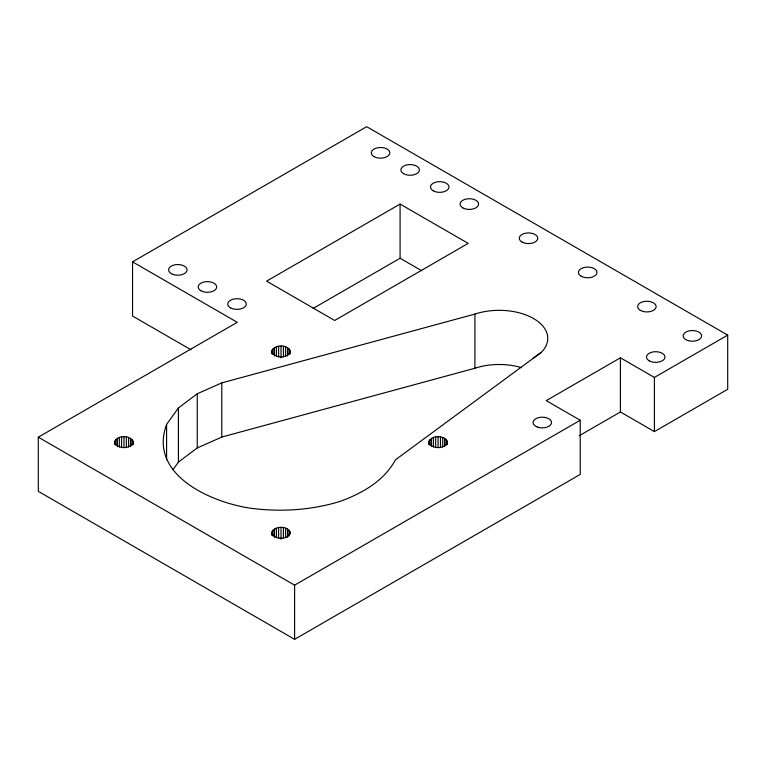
<?xml version="1.0" encoding="UTF-8"?>
<svg xmlns="http://www.w3.org/2000/svg" width="766" height="766" viewBox="0 0 766 766"><rect width="100%" height="100%" fill="white"/><g stroke="black" fill="none" stroke-linecap="round" stroke-linejoin="round"><path stroke-width="1.15" d="M114.699 444.481C113.234 434.035 134.672 434.035 133.207 444.481M133.207 442.126C131.043 449.45 116.872 449.45 114.699 442.126M166.586 424.421C147.982 474.728 210.937 502.333 250.358 508.193C280.461 512.195 311.159 510.28 340.257 501.357C362.213 493.247 383.948 481.115 395.447 459.83L541.256 352.389A48.574 28.045 0 0 0 533.538 318.532A48.574 28.045 0 0 0 474.91 314.079L221.786 382.895L197.255 393.762L178.421 407.933L166.586 424.421L166.586 459.753M271.767 353.806C270.302 343.35 291.741 343.35 290.276 353.806M290.276 351.45C288.102 358.766 273.931 358.766 271.767 351.45M271.767 532.81C273.931 525.486 288.102 525.486 290.276 532.81C288.102 540.126 273.931 540.126 271.767 532.81L271.767 535.166M428.826 444.481C427.371 434.035 448.799 434.035 447.344 444.481M447.344 442.126C445.17 449.45 430.999 449.45 428.826 442.126M172.857 469.864L178.421 462.099L197.255 447.928L221.786 437.06L474.91 368.245A48.574 28.045 0 0 1 521.464 367.613M541.256 352.389L533.126 358.373M191.05 349.803L132.537 316.023L132.537 261.857L366.675 126.677L727.7 335.115L727.7 389.281L654.403 431.603L620.412 411.974L579.201 435.758M400.082 204.062L266.578 281.141L334.685 320.466L468.189 243.387L400.082 204.062L400.082 258.238L313.15 308.42M727.7 335.115L654.403 377.437L620.412 357.808L546.244 400.628L580.235 420.247L580.235 474.422L294.613 639.323L38.3 491.341L38.3 437.175L237.249 322.304L132.537 261.857M38.3 437.175L294.613 585.157L580.235 420.247M400.082 258.238L421.75 270.743M654.403 377.437L654.403 431.603M620.412 357.808L620.412 411.974M474.91 314.079L474.91 368.245M447.028 440.747L447.028 444.28M446.099 439.454L446.099 445.343M444.625 438.353L444.625 446.588M442.71 437.501L442.71 446.923M440.479 436.965L440.479 447.564M438.085 436.783L438.085 447.382M435.691 436.965L435.691 447.564M433.46 437.501L433.46 446.923M431.536 438.353L431.536 446.588M430.071 439.454L430.071 445.343M429.142 440.747L429.142 444.28M294.613 585.157L294.613 639.323M289.96 350.062L289.96 353.595M289.96 531.422L289.96 533.778M289.031 348.779L289.031 354.668M289.031 530.139L289.031 536.028M287.566 347.668L287.566 355.912M287.566 529.028L287.566 537.272M285.651 346.816L285.651 356.238M285.651 528.186L285.651 537.598M283.41 346.289L283.41 356.879M283.41 527.65L283.41 538.249M281.017 346.108L281.017 357.875M281.017 527.468L281.017 539.245M278.623 346.289L278.623 356.879M278.623 527.65L278.623 538.249M276.392 346.816L276.392 356.238M276.392 528.186L276.392 537.598M274.477 347.668L274.477 355.912M274.477 529.028L274.477 537.272M273.002 348.779L273.002 354.668M273.002 530.139L273.002 536.028M272.083 350.062L272.083 353.595M272.083 531.422L272.083 534.955M221.786 382.895L221.786 437.06M197.255 393.762L197.255 447.928M178.421 407.933L178.421 462.099M132.891 440.747L132.891 444.28M131.972 439.454L131.972 445.343M130.498 438.353L130.498 446.588M128.583 437.501L128.583 446.923M126.352 436.965L126.352 447.564M123.958 436.783L123.958 447.382M121.555 436.965L121.555 447.564M119.324 437.501L119.324 446.923M117.409 438.353L117.409 446.588M115.944 439.454L115.944 445.343M115.015 440.747L115.015 444.28M537.675 427.16A9.259 5.343 0 0 0 551.558 422.526A9.259 5.343 0 0 0 537.675 417.901A9.259 5.343 0 0 0 537.675 427.16M687.753 340.506A9.259 5.343 0 0 0 701.637 335.881A9.259 5.343 0 0 0 687.753 331.257A9.259 5.343 0 0 0 687.753 340.506M462.788 207.864A9.259 5.343 0 0 0 478.271 205.47A9.259 5.343 0 0 0 466.934 198.921A9.259 5.343 0 0 0 462.788 207.864M433.192 190.782A9.259 5.343 0 0 0 448.685 188.379A9.259 5.343 0 0 0 437.348 181.839A9.259 5.343 0 0 0 433.192 190.782M403.605 173.691A9.259 5.343 0 0 0 419.088 171.297A9.259 5.343 0 0 0 407.751 164.757A9.259 5.343 0 0 0 403.605 173.691M374.019 156.609A9.259 5.343 0 0 0 389.501 154.215A9.259 5.343 0 0 0 378.165 147.666A9.259 5.343 0 0 0 374.019 156.609M173.212 274.496A9.259 5.343 0 0 0 187.096 269.871A9.259 5.343 0 0 0 173.212 265.247A9.259 5.343 0 0 0 173.212 274.496M200.884 290.735A9.259 5.343 0 0 0 216.366 288.342A9.259 5.343 0 0 0 205.029 281.792A9.259 5.343 0 0 0 200.884 290.735M230.48 307.817A9.259 5.343 0 0 0 245.963 305.423A9.259 5.343 0 0 0 234.626 298.874A9.259 5.343 0 0 0 230.48 307.817M521.972 242.027A9.259 5.343 0 0 0 537.454 239.634A9.259 5.343 0 0 0 526.118 233.094A9.259 5.343 0 0 0 521.972 242.027M581.155 276.2A9.259 5.343 0 0 0 596.637 273.807A9.259 5.343 0 0 0 585.301 267.257A9.259 5.343 0 0 0 581.155 276.2M640.338 310.364A9.259 5.343 0 0 0 655.82 307.97A9.259 5.343 0 0 0 644.484 301.431A9.259 5.343 0 0 0 640.338 310.364M649.185 360.815A9.259 5.343 0 0 0 664.668 358.421A9.259 5.343 0 0 0 653.331 351.881A9.259 5.343 0 0 0 649.185 360.815"/></g></svg>
